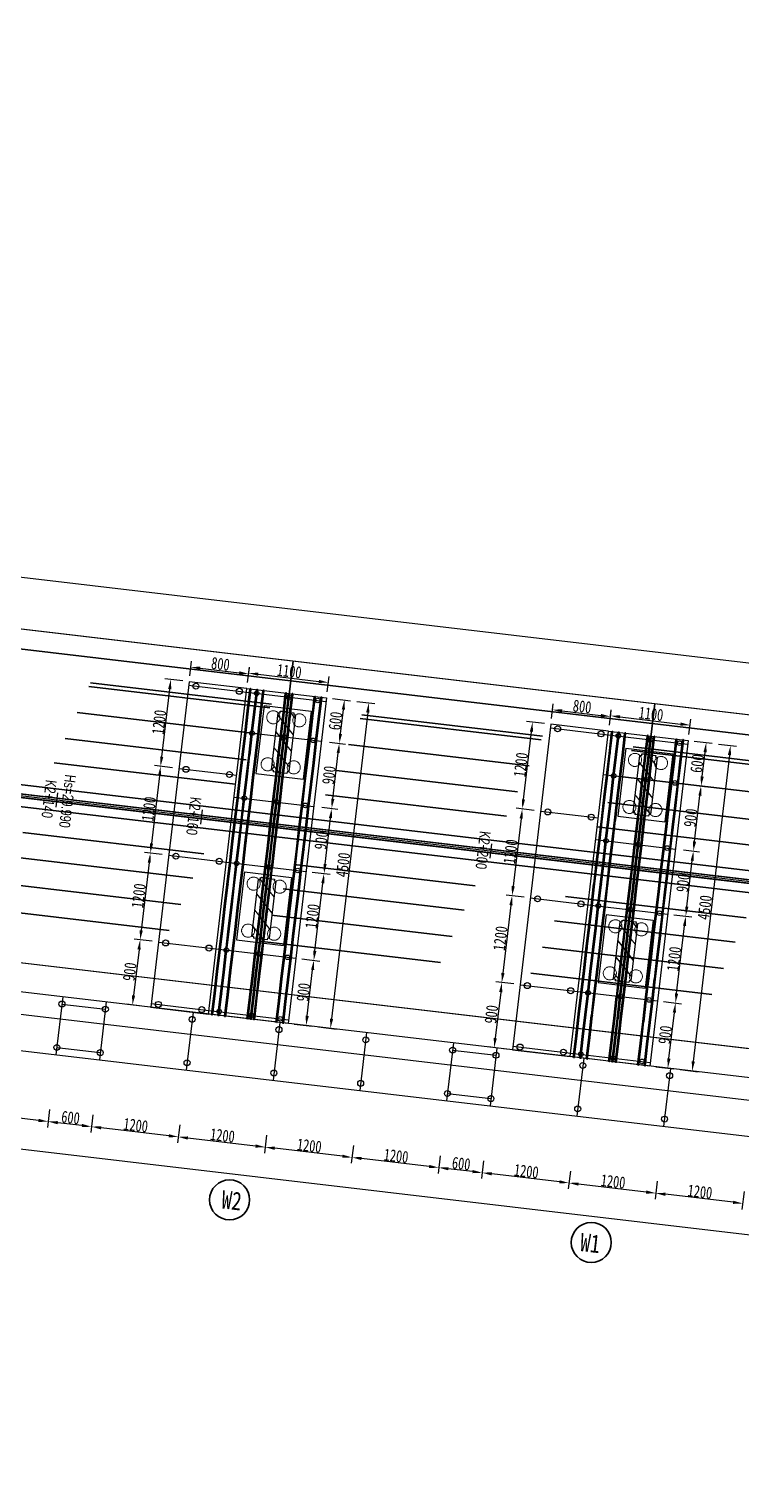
# Model space of a CAD drawing. Extents: x 0 to 558779, y 0 to 2762081.
# Drawn here: x 518363.9 to 518461.6, y 2757667.7 to 2757867.1 of the extents above; entities that cross this region are included whole.
import ezdxf
from ezdxf.enums import TextEntityAlignment as Align

# ---------------------------------------------------------------- set-up
doc = ezdxf.new("R2010")
doc.units = 0
doc.header["$LTSCALE"] = 20
doc.header["$PDMODE"] = 34
for name, pattern in [('CENTER', [2, 1.25, -0.25, 0.25, -0.25]), ('DASHED', [19.05, 12.7, -6.35]), ('HIDDEN', [0.375, 0.25, -0.125])]:
    doc.linetypes.add(name, pattern=pattern)
for name, color, linetype in [('B-标线', 8, 'Continuous'), ('L-主桥边线', 240, 'Continuous'), ('QL-主线桥位平面', 190, 'Continuous'), ('QL-主线桥墩', 191, 'Continuous'), ('RD-红线', 230, 'Continuous'), ('XW_2022', 7, 'Continuous'), ('主线墩中心线', 6, 'Continuous'), ('主线墩号', 1, 'Continuous'), ('桩号-2022', 7, 'Continuous'), ('粗实线', 1, 'Continuous'), ('细实线', 8, 'Continuous'), ('设计高-2022', 7, 'Continuous'), ('设计高-地面高-2022', 7, 'Continuous'), ('道路边线', 22, 'Continuous')]:
    doc.layers.add(name, color=color, linetype=linetype)
for name, color, linetype, lineweight in [('Layer1', 1, 'Continuous', 15), ('Layer3', 6, 'CENTER', 9), ('构造细实', 5, 'Continuous', 15), ('细虚线', 2, 'DASHED', 15)]:
    doc.layers.add(name, color=color, linetype=linetype, lineweight=lineweight)
doc.styles.add('FS', font='仿宋_GB2312.ttf', dxfattribs={"width": 0.75})
doc.styles.get("Standard").update_dxf_attribs({"font": 'fsdb_e.shx', "width": 0.7, "bigfont": 'hzdx.shx'})
doc.styles.add('仿宋', font='simfang_0.ttf', dxfattribs={"width": 0.8})
doc.dimstyles.new('100-1.5', dxfattribs={"dimscale": 0.66, "dimtxt": 2.5, "dimasz": 2, "dimexe": 1.25, "dimexo": 1.25, "dimgap": 0.125, "dimtad": 1, "dimdec": 0, "dimlfac": 100, "dimdsep": 46, "dimtxsty": 'FS', "dimcen": 0.001, "dimclrd": 3, "dimclre": 3, "dimclrt": 7, "dimadec": 4, "dimazin": 2, "dimtfac": 1, "dimtdec": 0, "dimtmove": 1, "dimatfit": 2, "dimfxlon": 1, "dimlwd": -1, "dimlwe": -1, "dimarcsym": 0})

# ---------------------------------------------------------------- blocks, each defined once
blk = doc.blocks.new('50')
at = {"layer": '构造细实'}
h = blk.add_hatch(dxfattribs=at)
h.set_pattern_fill('ANSI31', color=4, scale=50, style=0)
edge = h.paths.add_edge_path()
edge.add_line((-395, 120), (395, 120))
edge.add_line((395, 120), (395, 95))
edge.add_line((395, 95), (420, 95))
edge.add_line((420, 95), (420, -95))
edge.add_line((420, -95), (395, -95))
edge.add_line((395, -95), (395, -120))
edge.add_line((395, -120), (-395, -120))
edge.add_line((-395, -120), (-395, -95))
edge.add_line((-395, -95), (-420, -95))
edge.add_line((-420, -95), (-420, 0))
edge.add_line((-420, 0), (-420, 95))
at = {"layer": '粗实线'}
for p, q in [((-470, 325), (-470, -325)), ((470, 325), (-470, 325)), ((470, 325), (470, -325)), ((470, -325), (-470, -325))]:
    blk.add_line(p, q, dxfattribs=at)
at = {"layer": '粗实线', "color": 4}
blk.add_line((420, 0), (420, 85), dxfattribs=at)
for points in [[(-395, 120), (395, 120), (395, 95), (420, 95), (420, -95), (395, -95), (395, -120), (-395, -120), (-395, -95), (-420, -95), (-420, 0), (-420, 95)], [(-395, 120), (-395, 95), (-420, 95)]]:
    blk.add_lwpolyline(points, dxfattribs=at)
at = {"layer": '细虚线', "ltscale": 5}
for centre in [(-325, 180), (325, 180), (-325, -180), (325, -180)]:
    blk.add_circle(centre, 90, dxfattribs=at)
blk = doc.blocks.new('标注墩')
at = {"layer": '主线墩号', "lineweight": 35}
blk.add_circle((0, -28.5), 5.5, dxfattribs=at)
blk = doc.blocks.new('主线桥墩10.09')
at = {"layer": 'L-主桥边线', "color": 1, "lineweight": 35}
for points in [[(-27.4431, 12.1164, 0.0745331), (544.5783, -143.8253), (1927.5544, -306.876)], [(-27.6447, 11.6589, 0.0745331), (544.5198, -144.3219), (1927.4958, -307.3726)]]:
    blk.add_lwpolyline(points, format="xyb", dxfattribs=at)
at = {"layer": '主线墩中心线', "linetype": 'CENTER', "lineweight": 35}
for p, q in [((1379.2855, -219.5801), (1376.651, -241.9254)), ((1428.9416, -225.4345), (1426.3071, -247.7798)), ((1376.5925, -242.4219), (1373.958, -264.7672)), ((1426.2486, -248.2763), (1423.6141, -270.6216))]:
    blk.add_line(p, q, dxfattribs=at)
at = {"layer": '道路边线', "color": 1}
blk.add_line((835.4015, -201.2722), (1924.8613, -329.7178), dxfattribs=at)
blk.add_lwpolyline([(673.2261, -136.3368), (1846.0527, -274.6113)], dxfattribs=at)
at = {"layer": '主线墩号', "xscale": 0.0099999999892583, "yscale": 0.0099999999892583, "zscale": 0.0099999999892583, "rotation": 83.2759565574847}
for p in [(1377.9683, -230.7528), (1427.6244, -236.6071), (1375.2753, -253.5946), (1424.9313, -259.4489)]:
    blk.add_blockref('50', p, dxfattribs=at)
at = {"layer": '主线墩号', "lineweight": 35, "xscale": -0.4999999999879395, "yscale": 0.5, "zscale": 0.5, "rotation": 353.2757236833965}
for p in [(1372.2309, -279.4157), (1421.887, -285.2701)]:
    blk.add_blockref('标注墩', p, dxfattribs=at)
at = {"layer": '主线墩号', "lineweight": 35, "style": '仿宋', "width": 0.8}
for s, p in [('W2', (1370.8637, -293.6406)), ('W1', (1420.0954, -299.495))]:
    blk.add_text(s, height=2.5, rotation=353.330862, dxfattribs=at).set_placement(p, align=Align.MIDDLE_CENTER)
blk = doc.blocks.new('*D1470')
at = {"color": 0}
for p, q in [((517898.66, 2758240.95), (517898.66, 2758238.48)), ((517910.66, 2758240.95), (517910.66, 2758238.48)), ((517909.34, 2758239.3), (517899.98, 2758239.3))]:
    blk.add_line(p, q, dxfattribs=at)
for points in [[(517899.98, 2758239.52), (517899.98, 2758239.08), (517898.66, 2758239.3)], [(517909.34, 2758239.08), (517909.34, 2758239.52), (517910.66, 2758239.3)]]:
    blk.add_solid(points, dxfattribs=at)
at = {"layer": 'DEFPOINTS', "color": 0}
for p in [(517898.66, 2758248.54), (517910.66, 2758248.54), (517898.66, 2758239.3)]:
    blk.add_point(p, dxfattribs=at)
at = {"color": 1, "insert": (517904.66, 2758240.21), "char_height": 1.65, "attachment_point": 5, "style": 'FS'}
blk.add_mtext('1200', dxfattribs=at)
blk = doc.blocks.new('*D1471')
at = {"color": 0}
for p, q in [((517886.66, 2758240.95), (517886.66, 2758238.48)), ((517898.66, 2758240.95), (517898.66, 2758238.48)), ((517897.34, 2758239.3), (517887.98, 2758239.3))]:
    blk.add_line(p, q, dxfattribs=at)
for points in [[(517887.98, 2758239.52), (517887.98, 2758239.08), (517886.66, 2758239.3)], [(517897.34, 2758239.08), (517897.34, 2758239.52), (517898.66, 2758239.3)]]:
    blk.add_solid(points, dxfattribs=at)
at = {"layer": 'DEFPOINTS', "color": 0}
for p in [(517886.66, 2758248.54), (517898.66, 2758248.54), (517886.66, 2758239.3)]:
    blk.add_point(p, dxfattribs=at)
at = {"color": 1, "insert": (517892.66, 2758240.21), "char_height": 1.65, "attachment_point": 5, "style": 'FS'}
blk.add_mtext('1200', dxfattribs=at)
blk = doc.blocks.new('*D1472')
at = {"color": 0}
for p, q in [((517874.66, 2758240.95), (517874.66, 2758238.48)), ((517886.66, 2758240.95), (517886.66, 2758238.48)), ((517885.34, 2758239.3), (517875.98, 2758239.3))]:
    blk.add_line(p, q, dxfattribs=at)
for points in [[(517875.98, 2758239.52), (517875.98, 2758239.08), (517874.66, 2758239.3)], [(517885.34, 2758239.08), (517885.34, 2758239.52), (517886.66, 2758239.3)]]:
    blk.add_solid(points, dxfattribs=at)
at = {"layer": 'DEFPOINTS', "color": 0}
for p in [(517874.66, 2758248.54), (517886.66, 2758248.54), (517874.66, 2758239.3)]:
    blk.add_point(p, dxfattribs=at)
at = {"color": 1, "insert": (517880.66, 2758240.21), "char_height": 1.65, "attachment_point": 5, "style": 'FS'}
blk.add_mtext('1200', dxfattribs=at)
blk = doc.blocks.new('*D1473')
at = {"color": 0}
for p, q in [((517868.66, 2758240.95), (517868.66, 2758238.48)), ((517874.66, 2758240.95), (517874.66, 2758238.48)), ((517873.34, 2758239.3), (517869.98, 2758239.3))]:
    blk.add_line(p, q, dxfattribs=at)
for points in [[(517869.98, 2758239.52), (517869.98, 2758239.08), (517868.66, 2758239.3)], [(517873.34, 2758239.08), (517873.34, 2758239.52), (517874.66, 2758239.3)]]:
    blk.add_solid(points, dxfattribs=at)
at = {"layer": 'DEFPOINTS', "color": 0}
for p in [(517868.66, 2758248.54), (517874.66, 2758248.54), (517868.66, 2758239.3)]:
    blk.add_point(p, dxfattribs=at)
at = {"color": 1, "insert": (517871.66, 2758240.21), "char_height": 1.65, "attachment_point": 5, "style": 'FS'}
blk.add_mtext('600', dxfattribs=at)
blk = doc.blocks.new('*D1474')
at = {"color": 0}
for p, q in [((517856.66, 2758240.95), (517856.66, 2758238.48)), ((517868.66, 2758240.95), (517868.66, 2758238.48)), ((517867.34, 2758239.3), (517857.98, 2758239.3))]:
    blk.add_line(p, q, dxfattribs=at)
for points in [[(517857.98, 2758239.52), (517857.98, 2758239.08), (517856.66, 2758239.3)], [(517867.34, 2758239.08), (517867.34, 2758239.52), (517868.66, 2758239.3)]]:
    blk.add_solid(points, dxfattribs=at)
at = {"layer": 'DEFPOINTS', "color": 0}
for p in [(517856.66, 2758248.54), (517868.66, 2758248.54), (517856.66, 2758239.3)]:
    blk.add_point(p, dxfattribs=at)
at = {"color": 1, "insert": (517862.66, 2758240.21), "char_height": 1.65, "attachment_point": 5, "style": 'FS'}
blk.add_mtext('1200', dxfattribs=at)
blk = doc.blocks.new('*D1475')
at = {"color": 0}
for p, q in [((517844.66, 2758240.95), (517844.66, 2758238.48)), ((517856.66, 2758240.95), (517856.66, 2758238.48)), ((517855.34, 2758239.3), (517845.98, 2758239.3))]:
    blk.add_line(p, q, dxfattribs=at)
for points in [[(517845.98, 2758239.52), (517845.98, 2758239.08), (517844.66, 2758239.3)], [(517855.34, 2758239.08), (517855.34, 2758239.52), (517856.66, 2758239.3)]]:
    blk.add_solid(points, dxfattribs=at)
at = {"layer": 'DEFPOINTS', "color": 0}
for p in [(517844.66, 2758248.54), (517856.66, 2758248.54), (517844.66, 2758239.3)]:
    blk.add_point(p, dxfattribs=at)
at = {"color": 1, "insert": (517850.66, 2758240.21), "char_height": 1.65, "attachment_point": 5, "style": 'FS'}
blk.add_mtext('1200', dxfattribs=at)
blk = doc.blocks.new('*D1476')
at = {"color": 0}
for p, q in [((517832.66, 2758240.95), (517832.66, 2758238.48)), ((517844.66, 2758240.95), (517844.66, 2758238.48)), ((517843.34, 2758239.3), (517833.98, 2758239.3))]:
    blk.add_line(p, q, dxfattribs=at)
for points in [[(517833.98, 2758239.52), (517833.98, 2758239.08), (517832.66, 2758239.3)], [(517843.34, 2758239.08), (517843.34, 2758239.52), (517844.66, 2758239.3)]]:
    blk.add_solid(points, dxfattribs=at)
at = {"layer": 'DEFPOINTS', "color": 0}
for p in [(517832.66, 2758248.54), (517844.66, 2758248.54), (517832.66, 2758239.3)]:
    blk.add_point(p, dxfattribs=at)
at = {"color": 1, "insert": (517838.66, 2758240.21), "char_height": 1.65, "attachment_point": 5, "style": 'FS'}
blk.add_mtext('1200', dxfattribs=at)
blk = doc.blocks.new('*D1477')
at = {"color": 0}
for p, q in [((517820.66, 2758240.95), (517820.66, 2758238.48)), ((517832.66, 2758240.95), (517832.66, 2758238.48)), ((517831.34, 2758239.3), (517821.98, 2758239.3))]:
    blk.add_line(p, q, dxfattribs=at)
for points in [[(517821.98, 2758239.52), (517821.98, 2758239.08), (517820.66, 2758239.3)], [(517831.34, 2758239.08), (517831.34, 2758239.52), (517832.66, 2758239.3)]]:
    blk.add_solid(points, dxfattribs=at)
at = {"layer": 'DEFPOINTS', "color": 0}
for p in [(517820.66, 2758248.54), (517832.66, 2758248.54), (517820.66, 2758239.3)]:
    blk.add_point(p, dxfattribs=at)
at = {"color": 1, "insert": (517826.66, 2758240.21), "char_height": 1.65, "attachment_point": 5, "style": 'FS'}
blk.add_mtext('1200', dxfattribs=at)
blk = doc.blocks.new('*D1478')
at = {"color": 0}
for p, q in [((517814.66, 2758240.95), (517814.66, 2758238.48)), ((517820.66, 2758240.95), (517820.66, 2758238.48)), ((517819.34, 2758239.3), (517815.98, 2758239.3))]:
    blk.add_line(p, q, dxfattribs=at)
for points in [[(517815.98, 2758239.52), (517815.98, 2758239.08), (517814.66, 2758239.3)], [(517819.34, 2758239.08), (517819.34, 2758239.52), (517820.66, 2758239.3)]]:
    blk.add_solid(points, dxfattribs=at)
at = {"layer": 'DEFPOINTS', "color": 0}
for p in [(517814.66, 2758248.54), (517820.66, 2758248.54), (517814.66, 2758239.3)]:
    blk.add_point(p, dxfattribs=at)
at = {"color": 1, "insert": (517817.66, 2758240.21), "char_height": 1.65, "attachment_point": 5, "style": 'FS'}
blk.add_mtext('600', dxfattribs=at)
blk = doc.blocks.new('*D1479')
at = {"color": 0}
for p, q in [((517802.66, 2758240.95), (517802.66, 2758238.48)), ((517814.66, 2758240.95), (517814.66, 2758238.48)), ((517813.34, 2758239.3), (517803.98, 2758239.3))]:
    blk.add_line(p, q, dxfattribs=at)
for points in [[(517803.98, 2758239.52), (517803.98, 2758239.08), (517802.66, 2758239.3)], [(517813.34, 2758239.08), (517813.34, 2758239.52), (517814.66, 2758239.3)]]:
    blk.add_solid(points, dxfattribs=at)
at = {"layer": 'DEFPOINTS', "color": 0}
for p in [(517802.66, 2758248.54), (517814.66, 2758248.54), (517802.66, 2758239.3)]:
    blk.add_point(p, dxfattribs=at)
at = {"color": 1, "insert": (517808.66, 2758240.21), "char_height": 1.65, "attachment_point": 5, "style": 'FS'}
blk.add_mtext('1200', dxfattribs=at)
blk = doc.blocks.new('*D1502')
at = {"color": 0}
for p, q in [((517550.66, 2758236.77), (517550.66, 2758234.3)), ((518015.66, 2758236.77), (518015.66, 2758234.3)), ((517551.98, 2758235.12), (518014.34, 2758235.12))]:
    blk.add_line(p, q, dxfattribs=at)
for points in [[(517551.98, 2758235.34), (517551.98, 2758234.9), (517550.66, 2758235.12)], [(518014.34, 2758234.9), (518014.34, 2758235.34), (518015.66, 2758235.12)]]:
    blk.add_solid(points, dxfattribs=at)
at = {"layer": 'DEFPOINTS', "color": 0}
for p in [(517550.66, 2758248.54), (518015.66, 2758242.54), (518015.66, 2758235.12)]:
    blk.add_point(p, dxfattribs=at)
at = {"color": 1, "insert": (517783.16, 2758236.03), "char_height": 1.65, "attachment_point": 5, "style": 'FS'}
blk.add_mtext('46500', dxfattribs=at)
blk = doc.blocks.new('a')
at = {"layer": 'Layer3', "ltscale": 30}
for p, q in [((-1082, 2294), (-766, 2294)), ((-1077, 2281), (-1077, 2305)), ((-777, 2285), (-777, 2301))]:
    blk.add_line(p, q, dxfattribs=at)
at = {"layer": '细实线', "color": 5, "ltscale": 30}
for p, q in [((-1083, 2302), (-1083, 2302)), ((-1082, 2302), (-1083, 2302)), ((-1083, 2299), (-1083, 2302)), ((-1083, 2299), (-1083, 2299)), ((-1082, 2299), (-1083, 2299)), ((-1083, 2290), (-1083, 2290)), ((-1082, 2290), (-1083, 2290)), ((-1083, 2287), (-1083, 2290)), ((-1083, 2287), (-1083, 2287)), ((-1082, 2287), (-1083, 2287)), ((-1082, 2298), (-1082, 2303)), ((-1082, 2303), (-783, 2303)), ((-1082, 2298), (-783, 2298)), ((-1082, 2285), (-1082, 2290)), ((-1082, 2290), (-783, 2290)), ((-1082, 2285), (-783, 2285)), ((-1070, 2298), (-1070, 2298)), ((-1070, 2298), (-1069, 2298)), ((-1070, 2291), (-1069, 2291)), ((-1070, 2290), (-1070, 2291)), ((-1068, 2291), (-1068, 2297)), ((-1068, 2291), (-1068, 2297)), ((-1067, 2298), (-1066, 2298)), ((-1067, 2291), (-1066, 2291)), ((-1065, 2298), (-1065, 2298)), ((-1065, 2290), (-1065, 2291)), ((-929, 2298), (-929, 2298)), ((-929, 2298), (-928, 2298)), ((-929, 2290), (-929, 2291)), ((-929, 2291), (-928, 2291)), ((-927, 2291), (-927, 2297)), ((-927, 2291), (-927, 2297)), ((-926, 2298), (-925, 2298)), ((-926, 2291), (-925, 2291)), ((-924, 2298), (-924, 2298)), ((-924, 2290), (-924, 2291)), ((-798, 2297), (-798, 2298)), ((-798, 2297), (-789, 2297)), ((-798, 2292), (-789, 2292)), ((-798, 2290), (-798, 2292)), ((-788, 2298), (-788, 2298)), ((-788, 2298), (-787, 2298)), ((-788, 2290), (-788, 2291)), ((-788, 2291), (-787, 2291)), ((-786, 2291), (-786, 2297)), ((-786, 2291), (-786, 2297)), ((-785, 2298), (-784, 2298)), ((-785, 2291), (-784, 2291)), ((-783, 2298), (-783, 2303)), ((-783, 2298), (-772, 2298)), ((-783, 2298), (-771, 2298)), ((-783, 2298), (-783, 2298)), ((-783, 2291), (-772, 2291)), ((-783, 2290), (-783, 2291)), ((-783, 2290), (-771, 2290)), ((-783, 2285), (-783, 2290)), ((-771, 2297), (-772, 2298)), ((-771, 2291), (-772, 2291)), ((-771, 2298), (-771, 2298)), ((-771, 2291), (-771, 2298)), ((-771, 2291), (-771, 2297)), ((-771, 2291), (-771, 2290))]:
    blk.add_line(p, q, dxfattribs=at)
for centre, radius, start, end in [((-1070, 2298), 0.25, 180, 270), ((-1070, 2291), 0.25, 90, 180), ((-1069, 2297), 0.5, 0, 90), ((-1069, 2291), 0.5, 270, 0), ((-1067, 2297), 0.5, 90, 180), ((-1067, 2291), 0.5, 180, 270), ((-1066, 2298), 0.25, 270, 0), ((-1066, 2291), 0.25, 0, 90), ((-929, 2298), 0.25, 180, 270), ((-929, 2291), 0.25, 90, 180), ((-928, 2297), 0.5, 0, 90), ((-928, 2291), 0.5, 270, 0), ((-926, 2297), 0.5, 90, 180), ((-926, 2291), 0.5, 180, 270), ((-925, 2298), 0.25, 270, 0), ((-925, 2291), 0.25, 0, 90), ((-789, 2294), 2.5, 270, 90), ((-788, 2298), 0.25, 180, 270), ((-788, 2291), 0.25, 90, 180), ((-787, 2297), 0.5, 0, 90), ((-787, 2291), 0.5, 270, 0), ((-785, 2297), 0.5, 90, 180), ((-785, 2291), 0.5, 180, 270), ((-784, 2298), 0.25, 270, 0), ((-784, 2291), 0.25, 0, 90)]:
    blk.add_arc(centre, radius, start, end, dxfattribs=at)
blk = doc.blocks.new('*U1388')
at = {"layer": 'Layer1', "ltscale": 30, "xscale": 0.009999999776482596, "yscale": 0.009999999776482596, "zscale": 0.009999999776482596, "rotation": 89.9999983127665}
blk.add_blockref('a', (22.93, 9.25), dxfattribs=at)
blk = doc.blocks.new('*U1387')
at = {"color": 0, "linetype": 'ByBlock', "lineweight": -2, "transparency": 16777216}
for p in [(0, 42), (0, 39), (0, 36), (0, 33), (0, 30), (0, 27), (0, 24), (0, 21), (0, 18), (0, 15), (0, 12), (0, 9), (0, 6), (0, 3), (0, 0)]:
    blk.add_blockref('*U1388', p, dxfattribs=at)
blk = doc.blocks.new('*U1386')
at = {"color": 1}
blk.add_blockref('*U1387', (0, -19.5), dxfattribs=at)
blk = doc.blocks.new('*U1385')
at = {"color": 0, "linetype": 'ByBlock', "lineweight": -2, "transparency": 16777216}
for p in [(0, 0), (0.45, 0), (0.9, 0)]:
    blk.add_blockref('*U1386', p, dxfattribs=at)
blk = doc.blocks.new('*D1389')
at = {"color": 0}
for p, q in [((520145.96, 2757270.63), (520145.96, 2757272.76)), ((520147.28, 2757271.93), (520155.64, 2757271.93)), ((520156.96, 2757270.63), (520156.96, 2757272.76))]:
    blk.add_line(p, q, dxfattribs=at)
for points in [[(520147.28, 2757272.15), (520147.28, 2757271.71), (520145.96, 2757271.93)], [(520155.64, 2757271.71), (520155.64, 2757272.15), (520156.96, 2757271.93)]]:
    blk.add_solid(points, dxfattribs=at)
at = {"layer": 'DEFPOINTS', "color": 0}
for p in [(520156.96, 2757271.93), (520145.96, 2757269.81), (520156.96, 2757269.81)]:
    blk.add_point(p, dxfattribs=at)
at = {"color": 1, "insert": (520151.46, 2757272.84), "char_height": 1.65, "attachment_point": 5, "style": 'FS'}
blk.add_mtext('1100', dxfattribs=at)
blk = doc.blocks.new('*D1390')
at = {"color": 0}
for p, q in [((520157.79, 2757233.81), (520160.27, 2757233.81)), ((520159.44, 2757226.13), (520159.44, 2757232.49)), ((520157.79, 2757224.81), (520160.27, 2757224.81))]:
    blk.add_line(p, q, dxfattribs=at)
for points in [[(520159.66, 2757232.49), (520159.22, 2757232.49), (520159.44, 2757233.81)], [(520159.22, 2757226.13), (520159.66, 2757226.13), (520159.44, 2757224.81)]]:
    blk.add_solid(points, dxfattribs=at)
at = {"layer": 'DEFPOINTS', "color": 0}
for p in [(520155.76, 2757233.81), (520159.44, 2757233.81), (520156.96, 2757224.81)]:
    blk.add_point(p, dxfattribs=at)
at = {"color": 1, "insert": (520158.54, 2757229.31), "char_height": 1.65, "attachment_point": 5, "rotation": 90, "style": 'FS'}
blk.add_mtext('900', dxfattribs=at)
blk = doc.blocks.new('*D1391')
at = {"color": 0}
for p, q in [((520157.79, 2757245.81), (520160.27, 2757245.81)), ((520159.44, 2757235.13), (520159.44, 2757244.49)), ((520157.79, 2757233.81), (520160.27, 2757233.81))]:
    blk.add_line(p, q, dxfattribs=at)
for points in [[(520159.66, 2757244.49), (520159.22, 2757244.49), (520159.44, 2757245.81)], [(520159.22, 2757235.13), (520159.66, 2757235.13), (520159.44, 2757233.81)]]:
    blk.add_solid(points, dxfattribs=at)
at = {"layer": 'DEFPOINTS', "color": 0}
for p in [(520156.06, 2757245.81), (520159.44, 2757245.81), (520155.76, 2757233.81)]:
    blk.add_point(p, dxfattribs=at)
at = {"color": 1, "insert": (520158.54, 2757239.81), "char_height": 1.65, "attachment_point": 5, "rotation": 90, "style": 'FS'}
blk.add_mtext('1200', dxfattribs=at)
blk = doc.blocks.new('*D1392')
at = {"color": 0}
for p, q in [((520158.09, 2757254.81), (520160.27, 2757254.81)), ((520159.44, 2757247.13), (520159.44, 2757253.49)), ((520157.79, 2757245.81), (520160.27, 2757245.81))]:
    blk.add_line(p, q, dxfattribs=at)
for points in [[(520159.66, 2757253.49), (520159.22, 2757253.49), (520159.44, 2757254.81)], [(520159.22, 2757247.13), (520159.66, 2757247.13), (520159.44, 2757245.81)]]:
    blk.add_solid(points, dxfattribs=at)
at = {"layer": 'DEFPOINTS', "color": 0}
for p in [(520157.26, 2757254.81), (520159.44, 2757254.81), (520156.06, 2757245.81)]:
    blk.add_point(p, dxfattribs=at)
at = {"color": 1, "insert": (520158.54, 2757250.31), "char_height": 1.65, "attachment_point": 5, "rotation": 90, "style": 'FS'}
blk.add_mtext('900', dxfattribs=at)
blk = doc.blocks.new('*D1393')
at = {"color": 0}
for p, q in [((520158.09, 2757263.81), (520160.27, 2757263.81)), ((520159.44, 2757256.13), (520159.44, 2757262.49)), ((520158.09, 2757254.81), (520160.27, 2757254.81))]:
    blk.add_line(p, q, dxfattribs=at)
for points in [[(520159.66, 2757262.49), (520159.22, 2757262.49), (520159.44, 2757263.81)], [(520159.22, 2757256.13), (520159.66, 2757256.13), (520159.44, 2757254.81)]]:
    blk.add_solid(points, dxfattribs=at)
at = {"layer": 'DEFPOINTS', "color": 0}
for p in [(520157.26, 2757263.81), (520159.44, 2757263.81), (520157.26, 2757254.81)]:
    blk.add_point(p, dxfattribs=at)
at = {"color": 1, "insert": (520158.54, 2757259.31), "char_height": 1.65, "attachment_point": 5, "rotation": 90, "style": 'FS'}
blk.add_mtext('900', dxfattribs=at)
blk = doc.blocks.new('*D1394')
at = {"color": 0}
for p, q in [((520157.79, 2757269.81), (520160.27, 2757269.81)), ((520159.44, 2757265.13), (520159.44, 2757268.49)), ((520158.09, 2757263.81), (520160.27, 2757263.81))]:
    blk.add_line(p, q, dxfattribs=at)
for points in [[(520159.66, 2757268.49), (520159.22, 2757268.49), (520159.44, 2757269.81)], [(520159.22, 2757265.13), (520159.66, 2757265.13), (520159.44, 2757263.81)]]:
    blk.add_solid(points, dxfattribs=at)
at = {"layer": 'DEFPOINTS', "color": 0}
for p in [(520156.06, 2757269.81), (520159.44, 2757269.81), (520157.26, 2757263.81)]:
    blk.add_point(p, dxfattribs=at)
at = {"color": 1, "insert": (520158.54, 2757266.81), "char_height": 1.65, "attachment_point": 5, "rotation": 90, "style": 'FS'}
blk.add_mtext('600', dxfattribs=at)
blk = doc.blocks.new('*D1395')
at = {"color": 0}
for p, q in [((520161.16, 2757269.81), (520163.63, 2757269.81)), ((520162.81, 2757268.49), (520162.81, 2757226.13)), ((520161.16, 2757224.81), (520163.63, 2757224.81))]:
    blk.add_line(p, q, dxfattribs=at)
for points in [[(520163.03, 2757268.49), (520162.59, 2757268.49), (520162.81, 2757269.81)], [(520162.59, 2757226.13), (520163.03, 2757226.13), (520162.81, 2757224.81)]]:
    blk.add_solid(points, dxfattribs=at)
at = {"layer": 'DEFPOINTS', "color": 0}
for p in [(520156.96, 2757269.81), (520156.96, 2757224.81), (520162.81, 2757224.81)]:
    blk.add_point(p, dxfattribs=at)
at = {"color": 1, "insert": (520161.9, 2757247.31), "char_height": 1.65, "attachment_point": 5, "rotation": 90, "style": 'FS'}
blk.add_mtext('4500', dxfattribs=at)
blk = doc.blocks.new('*U1399')
at = {"layer": 'Layer1', "ltscale": 30, "xscale": 0.009999999776482596, "yscale": 0.009999999776482596, "zscale": 0.009999999776482596, "rotation": 89.9999983127665}
blk.add_blockref('a', (22.93, 9.25), dxfattribs=at)
blk = doc.blocks.new('*U1398')
at = {"color": 0, "linetype": 'ByBlock', "lineweight": -2, "transparency": 16777216}
for p in [(0, 42), (0, 39), (0, 36), (0, 33), (0, 30), (0, 27), (0, 24), (0, 21), (0, 18), (0, 15), (0, 12), (0, 9), (0, 6), (0, 3), (0, 0)]:
    blk.add_blockref('*U1399', p, dxfattribs=at)
blk = doc.blocks.new('*U1397')
at = {"color": 1}
blk.add_blockref('*U1398', (0, -19.5), dxfattribs=at)
blk = doc.blocks.new('*U1396')
at = {"color": 0, "linetype": 'ByBlock', "lineweight": -2, "transparency": 16777216}
for p in [(0, 0), (0.9, 0)]:
    blk.add_blockref('*U1397', p, dxfattribs=at)
blk = doc.blocks.new('*U1403')
at = {"layer": 'Layer1', "ltscale": 30, "xscale": 0.009999999776482596, "yscale": 0.009999999776482596, "zscale": 0.009999999776482596, "rotation": 89.9999983127665}
blk.add_blockref('a', (22.93, 9.25), dxfattribs=at)
blk = doc.blocks.new('*U1402')
at = {"color": 0, "linetype": 'ByBlock', "lineweight": -2, "transparency": 16777216}
for p in [(0, 42), (0, 39), (0, 36), (0, 33), (0, 30), (0, 27), (0, 24), (0, 21), (0, 18), (0, 15), (0, 12), (0, 9), (0, 6), (0, 3), (0, 0)]:
    blk.add_blockref('*U1403', p, dxfattribs=at)
blk = doc.blocks.new('*U1401')
at = {"color": 1}
blk.add_blockref('*U1402', (0, -19.5), dxfattribs=at)
blk = doc.blocks.new('*U1400')
at = {"color": 0, "linetype": 'ByBlock', "lineweight": -2, "transparency": 16777216}
for p in [(0, 0), (0.9, 0), (1.8, 0)]:
    blk.add_blockref('*U1401', p, dxfattribs=at)
blk = doc.blocks.new('*D1367')
at = {"color": 0}
for p, q in [((518412.61, 2757772.84), (518412.61, 2757774.85)), ((518413.93, 2757774.03), (518419.29, 2757774.03)), ((518420.61, 2757772.84), (518420.61, 2757774.85))]:
    blk.add_line(p, q, dxfattribs=at)
for points in [[(518413.93, 2757774.25), (518413.93, 2757773.81), (518412.61, 2757774.03)], [(518419.29, 2757773.81), (518419.29, 2757774.25), (518420.61, 2757774.03)]]:
    blk.add_solid(points, dxfattribs=at)
at = {"layer": 'DEFPOINTS', "color": 0}
for p in [(518420.61, 2757774.03), (518412.61, 2757772.02), (518420.61, 2757772.02)]:
    blk.add_point(p, dxfattribs=at)
at = {"color": 1, "insert": (518416.61, 2757774.94), "char_height": 1.65, "attachment_point": 5, "style": 'FS'}
blk.add_mtext('800', dxfattribs=at)
blk = doc.blocks.new('*D1368')
at = {"color": 0}
for p, q in [((518411.74, 2757772.02), (518409.26, 2757772.02)), ((518410.09, 2757761.34), (518410.09, 2757770.7)), ((518411.74, 2757760.02), (518409.26, 2757760.02))]:
    blk.add_line(p, q, dxfattribs=at)
for points in [[(518410.31, 2757770.7), (518409.87, 2757770.7), (518410.09, 2757772.02)], [(518409.87, 2757761.34), (518410.31, 2757761.34), (518410.09, 2757760.02)]]:
    blk.add_solid(points, dxfattribs=at)
at = {"layer": 'DEFPOINTS', "color": 0}
for p in [(518410.09, 2757772.02), (518412.61, 2757772.02), (518412.61, 2757760.02)]:
    blk.add_point(p, dxfattribs=at)
at = {"color": 1, "insert": (518409.18, 2757766.02), "char_height": 1.65, "attachment_point": 5, "rotation": 90, "style": 'FS'}
blk.add_mtext('1200', dxfattribs=at)
blk = doc.blocks.new('*D1369')
at = {"color": 0}
for p, q in [((518411.74, 2757760.02), (518409.26, 2757760.02)), ((518410.09, 2757758.7), (518410.09, 2757749.34)), ((518411.74, 2757748.02), (518409.26, 2757748.02))]:
    blk.add_line(p, q, dxfattribs=at)
for points in [[(518410.31, 2757758.7), (518409.87, 2757758.7), (518410.09, 2757760.02)], [(518409.87, 2757749.34), (518410.31, 2757749.34), (518410.09, 2757748.02)]]:
    blk.add_solid(points, dxfattribs=at)
at = {"layer": 'DEFPOINTS', "color": 0}
for p in [(518412.61, 2757760.02), (518410.09, 2757748.02), (518412.61, 2757748.02)]:
    blk.add_point(p, dxfattribs=at)
at = {"color": 1, "insert": (518409.18, 2757754.02), "char_height": 1.65, "attachment_point": 5, "rotation": 90, "style": 'FS'}
blk.add_mtext('1200', dxfattribs=at)
blk = doc.blocks.new('*D1370')
at = {"color": 0}
for p, q in [((518411.74, 2757736.02), (518409.26, 2757736.02)), ((518410.09, 2757734.7), (518410.09, 2757728.34)), ((518411.74, 2757727.02), (518409.26, 2757727.02))]:
    blk.add_line(p, q, dxfattribs=at)
for points in [[(518410.31, 2757734.7), (518409.87, 2757734.7), (518410.09, 2757736.02)], [(518409.87, 2757728.34), (518410.31, 2757728.34), (518410.09, 2757727.02)]]:
    blk.add_solid(points, dxfattribs=at)
at = {"layer": 'DEFPOINTS', "color": 0}
for p in [(518412.61, 2757736.02), (518410.09, 2757727.02), (518412.61, 2757727.02)]:
    blk.add_point(p, dxfattribs=at)
at = {"color": 1, "insert": (518409.18, 2757731.52), "char_height": 1.65, "attachment_point": 5, "rotation": 90, "style": 'FS'}
blk.add_mtext('900', dxfattribs=at)
blk = doc.blocks.new('*D1371')
at = {"color": 0}
for p, q in [((518411.74, 2757748.02), (518409.26, 2757748.02)), ((518410.09, 2757746.7), (518410.09, 2757737.34)), ((518411.74, 2757736.02), (518409.26, 2757736.02))]:
    blk.add_line(p, q, dxfattribs=at)
for points in [[(518410.31, 2757746.7), (518409.87, 2757746.7), (518410.09, 2757748.02)], [(518409.87, 2757737.34), (518410.31, 2757737.34), (518410.09, 2757736.02)]]:
    blk.add_solid(points, dxfattribs=at)
at = {"layer": 'DEFPOINTS', "color": 0}
for p in [(518412.61, 2757748.02), (518410.09, 2757736.02), (518412.61, 2757736.02)]:
    blk.add_point(p, dxfattribs=at)
at = {"color": 1, "insert": (518409.18, 2757742.02), "char_height": 1.65, "attachment_point": 5, "rotation": 90, "style": 'FS'}
blk.add_mtext('1200', dxfattribs=at)
blk = doc.blocks.new('西引桥+主桥栈桥')
at = {"color": 7}
for p, q in [((518045.657, 2758256.542), (517549.557, 2758256.542)), ((517549.557, 2758248.542), (518015.657, 2758248.542))]:
    blk.add_line(p, q, dxfattribs=at)
at = {"color": 1}
for p, q in [((517814.657, 2758256.542), (517814.657, 2758248.542)), ((517820.657, 2758256.542), (517820.657, 2758248.542)), ((517832.657, 2758256.542), (517832.657, 2758248.542)), ((517844.657, 2758256.542), (517844.657, 2758248.542)), ((517856.657, 2758256.542), (517856.657, 2758248.542)), ((517868.657, 2758256.542), (517868.657, 2758248.542)), ((517874.657, 2758256.542), (517874.657, 2758248.542)), ((517886.657, 2758256.542), (517886.657, 2758248.542)), ((517898.657, 2758256.542), (517898.657, 2758248.542)), ((517814.657, 2758255.542), (517820.657, 2758255.542)), ((517868.657, 2758255.542), (517874.657, 2758255.542)), ((517814.657, 2758249.542), (517820.657, 2758249.542)), ((517868.657, 2758249.542), (517874.657, 2758249.542))]:
    blk.add_line(p, q, dxfattribs=at)
at = {"color": 5}
for centre in [(517814.657, 2758255.542), (517820.657, 2758255.542), (517832.657, 2758255.542), (517844.657, 2758255.542), (517856.657, 2758255.542), (517868.657, 2758255.542), (517874.657, 2758255.542), (517886.657, 2758255.542), (517898.657, 2758255.542), (517814.657, 2758249.542), (517820.657, 2758249.542), (517832.657, 2758249.542), (517844.657, 2758249.542), (517856.657, 2758249.542), (517868.657, 2758249.542), (517874.657, 2758249.542), (517886.657, 2758249.542), (517898.657, 2758249.542)]:
    blk.add_circle(centre, 0.41, dxfattribs=at)
for base, p1, p2, picture, middle in [((518015.657, 2758235.123), (517550.657, 2758248.542), (518015.657, 2758242.542), '*D1502', (517783.157, 2758236.031)), ((517802.657, 2758239.302), (517814.657, 2758248.542), (517802.657, 2758248.542), '*D1479', (517808.657, 2758240.21)), ((517814.657, 2758239.302), (517820.657, 2758248.542), (517814.657, 2758248.542), '*D1478', (517817.657, 2758240.21)), ((517820.657, 2758239.302), (517832.657, 2758248.542), (517820.657, 2758248.542), '*D1477', (517826.657, 2758240.21)), ((517832.657, 2758239.302), (517844.657, 2758248.542), (517832.657, 2758248.542), '*D1476', (517838.657, 2758240.21)), ((517844.657, 2758239.302), (517856.657, 2758248.542), (517844.657, 2758248.542), '*D1475', (517850.657, 2758240.21)), ((517856.657, 2758239.302), (517868.657, 2758248.542), (517856.657, 2758248.542), '*D1474', (517862.657, 2758240.21)), ((517868.657, 2758239.302), (517874.657, 2758248.542), (517868.657, 2758248.542), '*D1473', (517871.657, 2758240.21)), ((517874.657, 2758239.302), (517886.657, 2758248.542), (517874.657, 2758248.542), '*D1472', (517880.657, 2758240.21)), ((517886.657, 2758239.302), (517898.657, 2758248.542), (517886.657, 2758248.542), '*D1471', (517892.657, 2758240.21)), ((517898.657, 2758239.302), (517910.657, 2758248.542), (517898.657, 2758248.542), '*D1470', (517904.657, 2758240.21))]:
    dim = blk.add_linear_dim(base=base, p1=p1, p2=p2, dimstyle='100-1.5', override={"dimclrd": 0, "dimclre": 0, "dimclrt": 1})
    dim.commit()
    dim.dimension.update_dxf_attribs({"geometry": picture, "text_midpoint": middle})
blk = doc.blocks.new('西引桥平台')
at = {"color": 1}
for p, q in [((520145.961, 2757269.306), (520156.961, 2757269.306)), ((520145.961, 2757263.806), (520156.961, 2757263.806)), ((520145.961, 2757254.806), (520156.961, 2757254.806)), ((520145.961, 2757245.806), (520156.961, 2757245.806)), ((520145.961, 2757233.806), (520156.961, 2757233.806)), ((520145.961, 2757225.306), (520156.961, 2757225.306))]:
    blk.add_line(p, q, dxfattribs=at)
at = {"color": 7}
blk.add_lwpolyline([(520145.961, 2757269.806), (520156.961, 2757269.806), (520156.961, 2757224.806), (520145.961, 2757224.806), (520145.961, 2757269.806)], dxfattribs=at)
at = {"color": 5}
for centre in [(520147.361, 2757269.306), (520151.811, 2757269.306), (520155.811, 2757269.306), (520147.361, 2757263.806), (520151.811, 2757263.806), (520155.811, 2757263.806), (520147.361, 2757254.806), (520151.811, 2757254.806), (520155.811, 2757254.806), (520147.361, 2757245.806), (520151.811, 2757245.806), (520155.811, 2757245.806), (520147.361, 2757233.806), (520151.811, 2757233.806), (520155.811, 2757233.806), (520147.361, 2757225.306), (520151.811, 2757225.306), (520155.811, 2757225.306)]:
    blk.add_circle(centre, 0.315, dxfattribs=at)
at = {"color": 7, "xscale": -1, "rotation": 359.9999983140211}
for name, p in [('*U1400', (520148.25, 2757245.828)), ('*U1396', (520156.25, 2757245.828))]:
    blk.add_blockref(name, p, dxfattribs=at)
at = {"color": 7, "rotation": 1.6859789955e-06}
blk.add_blockref('*U1385', (520151.372, 2757245.828), dxfattribs=at)
at = {"layer": 'QL-主线桥位平面', "xscale": 0.0100000000000035, "yscale": 0.0100000000000035, "zscale": 0.0100000000000035}
for p, rotation in [((520151.811, 2757263.056), 90.0000000008249), ((520151.811, 2757263.056), 90.0000000008249), ((520151.811, 2757240.056), 90.00000000095383), ((520151.811, 2757240.056), 90.0000000008249), ((520151.811, 2757240.056), 90.00000000095383), ((520151.811, 2757240.056), 90.0000000008249)]:
    blk.add_blockref('50', p, dxfattribs=dict(at, rotation=rotation))
dim = blk.add_linear_dim(base=(520156.961, 2757271.935), p1=(520145.961, 2757269.806), p2=(520156.961, 2757269.806), dimstyle='100-1.5', override={"dimclrd": 0, "dimclre": 0, "dimclrt": 1})
dim.commit()
dim.dimension.update_dxf_attribs({"geometry": '*D1389', "text_midpoint": (520151.461, 2757272.842)})
for base, p1, p2, picture, middle in [((520159.443, 2757269.806), (520157.261, 2757263.806), (520156.061, 2757269.806), '*D1394', (520158.536, 2757266.806)), ((520162.809, 2757224.806), (520156.961, 2757269.806), (520156.961, 2757224.806), '*D1395', (520161.902, 2757247.306)), ((520159.443, 2757263.806), (520157.261, 2757254.806), (520157.261, 2757263.806), '*D1393', (520158.536, 2757259.306)), ((520159.443, 2757254.806), (520156.061, 2757245.806), (520157.261, 2757254.806), '*D1392', (520158.536, 2757250.306)), ((520159.443, 2757245.806), (520155.761, 2757233.806), (520156.061, 2757245.806), '*D1391', (520158.536, 2757239.806)), ((520159.443, 2757233.806), (520156.961, 2757224.806), (520155.761, 2757233.806), '*D1390', (520158.536, 2757229.306))]:
    dim = blk.add_linear_dim(base=base, p1=p1, p2=p2, angle=90, dimstyle='100-1.5', override={"dimclrd": 0, "dimclre": 0, "dimclrt": 1})
    dim.commit()
    dim.dimension.update_dxf_attribs({"geometry": picture, "text_midpoint": middle})
blk = doc.blocks.new('西引桥支栈桥')
at = {"color": 1}
for p, q in [((518412.612, 2757771.515), (518420.612, 2757771.515)), ((518412.612, 2757760.015), (518420.612, 2757760.015)), ((518412.612, 2757748.015), (518420.612, 2757748.015)), ((518412.612, 2757736.015), (518420.612, 2757736.015)), ((518412.612, 2757727.515), (518420.612, 2757727.515))]:
    blk.add_line(p, q, dxfattribs=at)
at = {"color": 7}
blk.add_lwpolyline([(518412.612, 2757772.015), (518412.612, 2757727.015), (518420.612, 2757727.015), (518420.612, 2757772.015), (518412.612, 2757772.015)], dxfattribs=at)
at = {"color": 5}
for centre in [(518413.612, 2757771.515), (518419.612, 2757771.515), (518413.612, 2757760.015), (518419.612, 2757760.015), (518413.612, 2757748.015), (518419.612, 2757748.015), (518413.612, 2757736.015), (518419.612, 2757736.015), (518413.612, 2757727.515), (518419.612, 2757727.515)]:
    blk.add_circle(centre, 0.41, dxfattribs=at)
at = {"color": 0}
dim = blk.add_linear_dim(base=(518420.612, 2757774.029), p1=(518412.612, 2757772.015), p2=(518420.612, 2757772.015), dimstyle='100-1.5', override={"dimclrd": 0, "dimclre": 0, "dimclrt": 1}, dxfattribs=at)
dim.commit()
dim.dimension.update_dxf_attribs({"geometry": '*D1367', "text_midpoint": (518416.612, 2757774.937)})
for base, p1, p2, picture, middle in [((518410.088, 2757772.015), (518412.612, 2757760.015), (518412.612, 2757772.015), '*D1368', (518409.181, 2757766.015)), ((518410.088, 2757748.015), (518412.612, 2757760.015), (518412.612, 2757748.015), '*D1369', (518409.181, 2757754.015)), ((518410.088, 2757736.015), (518412.612, 2757748.015), (518412.612, 2757736.015), '*D1371', (518409.181, 2757742.015)), ((518410.088, 2757727.015), (518412.612, 2757736.015), (518412.612, 2757727.015), '*D1370', (518409.181, 2757731.515))]:
    dim = blk.add_linear_dim(base=base, p1=p1, p2=p2, angle=90, dimstyle='100-1.5', override={"dimclrd": 0, "dimclre": 0, "dimclrt": 1}, dxfattribs=at)
    dim.commit()
    dim.dimension.update_dxf_attribs({"geometry": picture, "text_midpoint": middle})

msp = doc.modelspace()

# ---------------------------------------------------------------- linework, layer by layer
at = {"layer": 'B-标线', "lineweight": 35, "flags": 128}
for points in [[(516332.954, 2758339.614), (516966.687, 2758045.768, 0.0793686), (517567.751, 2757875.684), (518685.096, 2757743.951)], [(516325.172, 2758322.83), (516958.905, 2758028.984, 0.0793686), (517565.584, 2757857.312), (518685.096, 2757725.323)], [(516323.91, 2758320.109), (516957.643, 2758026.263, 0.0793686), (517565.233, 2757854.332), (518685.096, 2757722.302)]]:
    msp.add_lwpolyline(points, format="xyb", dxfattribs=at)
at = {"layer": 'B-标线', "linetype": 'HIDDEN', "lineweight": 35, "ltscale": 5, "flags": 128}
for points in [[(516331.482, 2758336.439), (516965.215, 2758042.593, 0.0793686), (517567.341, 2757872.208), (518685.096, 2757740.427)], [(516331.271, 2758335.985), (516965.005, 2758042.139, 0.0793686), (517567.282, 2757871.712), (518685.096, 2757739.923)], [(516329.694, 2758332.583), (516963.427, 2758038.737, 0.0793686), (517566.843, 2757867.988), (518685.096, 2757736.147)], [(516328.116, 2758329.181), (516961.85, 2758035.335, 0.0793686), (517566.404, 2757864.263), (518685.096, 2757732.371)], [(516326.644, 2758326.005), (516960.377, 2758032.16, 0.0793686), (517565.994, 2757860.788), (518685.096, 2757728.847)], [(516322.438, 2758316.933), (516956.171, 2758023.087, 0.0793686), (517564.823, 2757850.856), (518947.799, 2757687.806, 0.0200316), (519307.547, 2757659.942), (521003.552, 2757596.752)], [(516320.965, 2758313.758), (516954.699, 2758019.912, 0.0793686), (517564.414, 2757847.38), (518947.39, 2757684.33, 0.0200316), (519307.417, 2757656.444), (521003.422, 2757593.254)], [(516319.388, 2758310.356), (516953.121, 2758016.51, 0.0793686), (517563.975, 2757843.656), (518946.951, 2757680.605, 0.0200316), (519307.277, 2757652.697), (521003.282, 2757589.507)], [(516317.81, 2758306.954), (516951.544, 2758013.108, 0.0793686), (517563.535, 2757839.932), (518946.511, 2757676.881, 0.0200316), (519307.137, 2757648.95), (521003.142, 2757585.76)]]:
    msp.add_lwpolyline(points, format="xyb", dxfattribs=at)
at = {"layer": 'L-主桥边线', "lineweight": 35, "ltscale": 2, "flags": 128}
for points in [[(518228.622, 2757777.378), (518685.458, 2757723.518)], [(518228.68, 2757777.875), (518685.516, 2757724.015)]]:
    msp.add_lwpolyline(points, dxfattribs=at)
at = {"layer": 'RD-红线'}
for points in [[(518094.603, 2757823.439), (518685.096, 2757753.821)], [(518094.603, 2757763.426), (518685.096, 2757693.808)]]:
    msp.add_lwpolyline(points, dxfattribs=at)
at = {"layer": 'XW_2022', "color": 4}
msp.add_line((517565.409, 2757855.822), (518685.487, 2757723.766), dxfattribs=at)
at = {"layer": '设计高-地面高-2022'}
for p, q in [((518367.805, 2757762.228), (518367.571, 2757760.241)), ((518387.667, 2757759.886), (518387.433, 2757757.9)), ((518427.392, 2757755.202), (518427.158, 2757753.216)), ((518447.255, 2757752.861), (518447.021, 2757750.874))]:
    msp.add_line(p, q, dxfattribs=at)
at = {"layer": '道路边线'}
for points in [[(518231.315, 2757800.22), (518866.912, 2757725.284)], [(518225.987, 2757755.033), (518685.096, 2757700.905)]]:
    msp.add_lwpolyline(points, dxfattribs=at)

# ---------------------------------------------------------------- block references
at = {"color": 0, "rotation": 353.2759572718982}
msp.add_blockref('西引桥平台', (-321016.172, 80374.901), dxfattribs=at)
at = {"color": 1}
for name, p, rotation in [('西引桥平台', (-320966.516, 80369.047), 353.2759572718982), ('西引桥+主桥栈桥', (-318841.718, 79079.655), 353.2759572694057)]:
    msp.add_blockref(name, p, dxfattribs=dict(at, rotation=rotation))
at = {"layer": 'QL-主线桥位平面', "color": 0, "rotation": 353.2759572696439}
for p in [(-319361.493, 79674.129), (-319311.837, 79668.275)]:
    msp.add_blockref('西引桥支栈桥', p, dxfattribs=at)
at = {"layer": 'QL-主线桥墩'}
msp.add_blockref('主线桥墩10.09', (517020.86, 2757999.896), dxfattribs=at)

# ---------------------------------------------------------------- texts
at = {"layer": '桩号-2022', "width": 0.75}
for s, p in [('K2+140', (518367.39, 2757761.27)), ('K2+160', (518387.252, 2757758.928)), ('K2+200', (518426.977, 2757754.244))]:
    msp.add_text(s, height=1.5, rotation=263.27596, dxfattribs=at).set_placement(p, align=Align.TOP_CENTER)
at = {"layer": '设计高-2022', "width": 0.75}
msp.add_text('Hs=29.990', height=1.5, rotation=263.27596, dxfattribs=at).set_placement((518367.986, 2757761.199), align=Align.BOTTOM_CENTER)

doc.saveas('drawing.dxf')
